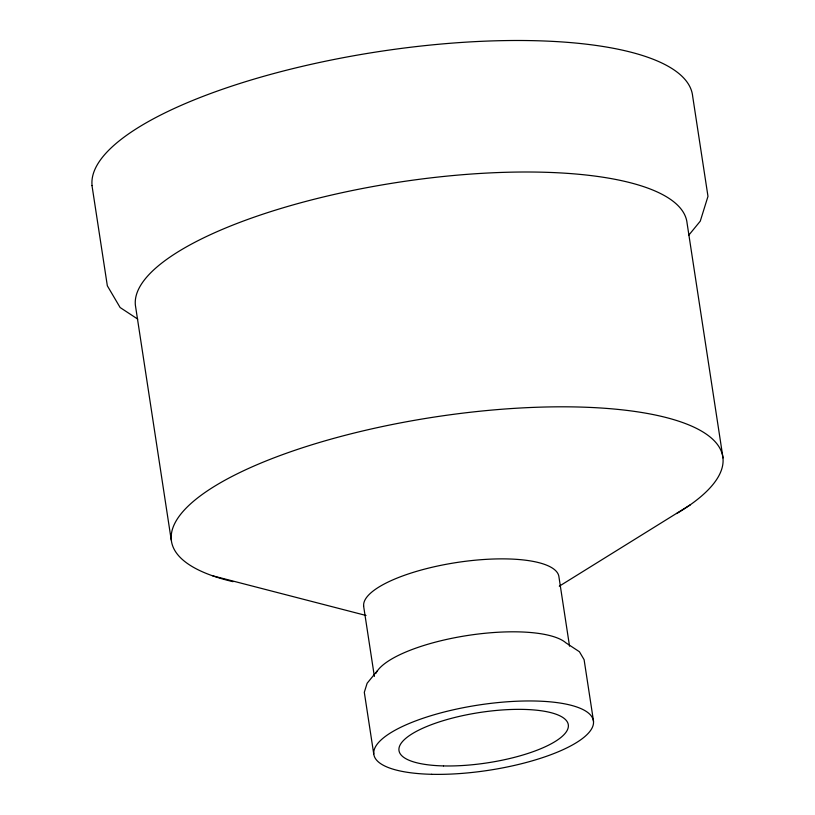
<?xml version="1.0" encoding="UTF-8"?>
<svg xmlns="http://www.w3.org/2000/svg" width="815" height="815" viewBox="0 0 815 815"><rect width="100%" height="100%" fill="white"/><g stroke="black" fill="none" stroke-linecap="round" stroke-linejoin="round"><path stroke-width="1.22" d="M688.573 235.433L700.268 221.16L707.98 196.354L692.648 96.15A303.588 90.282 -8.7 0 0 382.734 51.009A303.588 90.282 -8.7 0 0 92.075 185.576M377.264 670.877L367.127 683.255L364.305 692.312L373.749 753.977M559.294 586.199L690.458 504.75M212.725 575.818L366.027 615.468M137.735 319.103L120.121 307.52L107.336 285.79L91.993 185.586M723.007 457.928L687.076 223.127A278.873 82.926 -8.7 0 0 402.406 181.663A278.873 82.926 -8.7 0 0 135.392 305.258L171.242 540.08M593.544 721.346L584.1 659.671L579.424 651.735L565.956 642.882A98.686 29.35 -8.7 0 0 465.844 635.761A98.686 29.35 -8.7 0 0 375.98 673.231M569.532 646.163L558.958 577.01A98.686 29.35 -8.7 0 0 458.325 562.269A98.686 29.35 -8.7 0 0 363.673 605.993M363.602 606.003L374.37 676.409M233.029 581.676A278.873 82.926 -8.7 0 1 252.548 466.659A278.873 82.926 -8.7 0 1 622.416 409.874A278.873 82.926 -8.7 0 1 676.664 513.572M443.513 765.917A85.636 25.469 -8.7 0 0 568.34 725.095A85.636 25.469 -8.7 0 0 439.071 721.978A85.636 25.469 -8.7 0 0 443.513 765.917M431.634 774.301A111.044 33.018 -8.7 0 0 593.473 721.357A111.044 33.018 -8.7 0 0 425.827 717.332A111.044 33.018 -8.7 0 0 431.634 774.301"/></g></svg>
